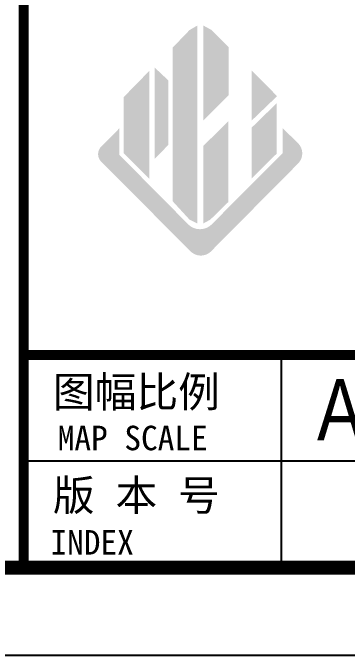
# Model space of a CAD drawing. Header units: millimetres. Extents: x 1735 to 53087, y 855 to 10491.
# Drawn here: x 28187 to 28760, y 1581 to 2681 of the extents above; entities that cross this region are included whole.
import ezdxf
from ezdxf.enums import TextEntityAlignment as Align

# ---------------------------------------------------------------- set-up
doc = ezdxf.new("R2010")
doc.units = ezdxf.units.MM
for name, color, linetype in [('图框2', 1, 'Continuous'), ('图框名称', 4, 'Continuous'), ('图框签字栏-图框文字', 255, 'Continuous'), ('图框线', 7, 'Continuous')]:
    doc.layers.add(name, color=color, linetype=linetype)
doc.styles.add('图框签字栏$0$宋体', font='', dxfattribs={"width": 0.8})
doc.styles.add('图签-样式 1', font='arial.ttf', dxfattribs={"width": 0.8})
doc.styles.add('图签-黑体', font='simhei.ttf')
doc.styles.get('图框签字栏$0$宋体').set_extended_font_data('NSimSun')

msp = doc.modelspace()

# ---------------------------------------------------------------- hatches: boundary and pattern name
at = {"layer": '图框签字栏-图框文字'}
h = msp.add_hatch(color=20, dxfattribs=at)
h.paths.add_polyline_path([(28639, 2526.7), (28596.1, 2484.9), (28596.1, 2398), (28639, 2440.3)])
h.paths.add_polyline_path([(28596.1, 2582.5), (28596.1, 2497), (28639.7, 2538.8)])
h.paths.add_polyline_path([(28556.4, 2622.9), (28527.4, 2652), (28513.2, 2659.7), (28513.2, 2496.8), (28556.4, 2540.4)])
h.paths.add_polyline_path([(28556, 2495.7), (28513.2, 2453.6), (28513.2, 2320.7), (28525.3, 2327.4), (28556, 2357.4)])
h.paths.add_polyline_path([(28503, 2659.7), (28489.6, 2652), (28460.6, 2621.9), (28460.6, 2358.8), (28489.4, 2327.4), (28503, 2320.7)])
h.paths.add_polyline_path([(28453.3, 2565.6), (28429.7, 2587.8), (28429.7, 2431.2), (28453.3, 2455.4)])
h.paths.add_polyline_path([(28420.4, 2581.9), (28376.4, 2536.9), (28376.4, 2441.4), (28420.4, 2397.5)])
msp.add_hatch(color=119, dxfattribs=at).paths.add_polyline_path([(28675.8, 2423.5, 0.417146), (28675.4, 2458.4), (28649.3, 2483.8), (28649.3, 2441.2), (28528.3, 2320, -0.437399), (28486.4, 2320.1), (28369.3, 2438.2), (28369.3, 2483.8), (28338.1, 2452.5, 0.413328), (28338.1, 2426.4), (28492.4, 2271.9, 0.379589), (28525.4, 2272)])

# ---------------------------------------------------------------- linework, layer by layer
at = {"layer": '图框2', "color": 1}
msp.add_lwpolyline([(18155.9, 10491.4), (18155.9, 1581.4), (30755.9, 1581.4), (30755.9, 10491.4)], close=True, dxfattribs=at)
at = {"layer": '图框线'}
for p, q in [((28647.1, 1731.4), (28647.1, 2095.5)), ((30605.9, 1913.5), (28205.2, 1913.5))]:
    msp.add_line(p, q, dxfattribs=at)
for points, const_width in [([(18456, 10341.4), (30605.9, 10341.4), (30605.9, 1731.4), (18455.9, 1731.4)], 24), ([(28205.2, 10341.4), (30605.9, 10341.4), (30605.9, 1731.4), (28205.2, 1731.4)], 17)]:
    msp.add_lwpolyline(points, close=True, dxfattribs=dict(at, const_width=const_width))
at = {"layer": '图框线', "const_width": 17}
msp.add_lwpolyline([(28205.2, 2095.5), (30605.9, 2095.5)], dxfattribs=at)

# ---------------------------------------------------------------- texts
at = {"layer": '图框名称', "color": 2, "linetype": 'Continuous', "style": '图签-样式 1', "width": 0.8}
msp.add_text('A3', height=105, rotation=0, dxfattribs=at).set_placement((28780, 1949.3), align=Align.CENTER)
at = {"layer": '图框签字栏-图框文字'}
for s, height, style, p in [('图幅比例', 52.5, '图签-黑体', (28255.2, 2006)), ('MAP SCALE', 42, '图框签字栏$0$宋体', (28263.5, 1932.3)), ('版 本 号', 52.5, '图签-黑体', (28255.2, 1829)), ('INDEX', 42, '图框签字栏$0$宋体', (28251.1, 1753.6))]:
    msp.add_text(s, height=height, dxfattribs=dict(at, style=style)).set_placement(p)

doc.saveas('drawing.dxf')
